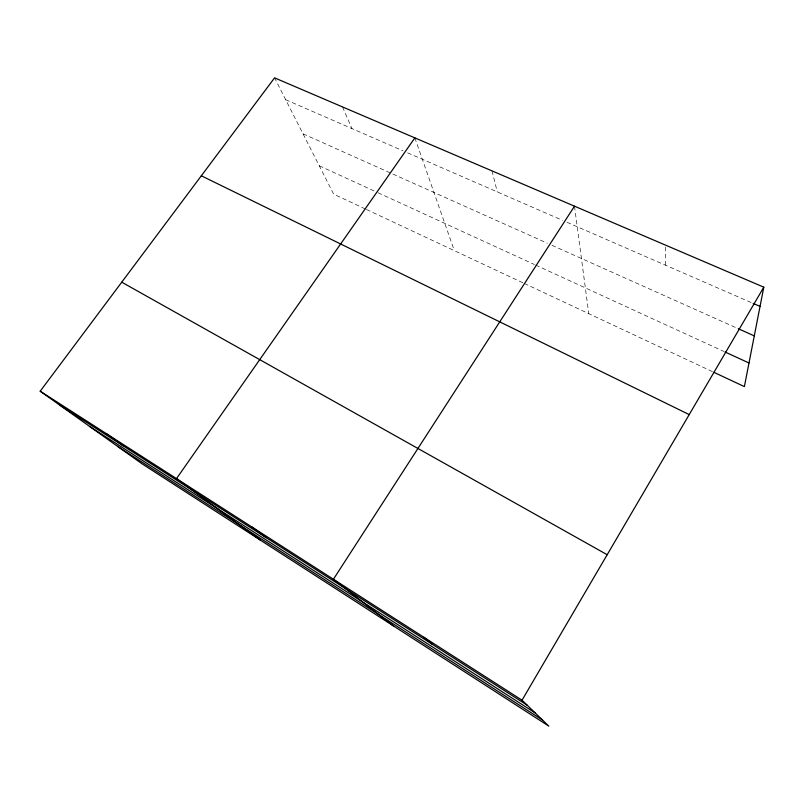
<?xml version="1.0" encoding="UTF-8"?>
<svg xmlns="http://www.w3.org/2000/svg" width="804" height="804" viewBox="0 0 804 804"><rect width="100%" height="100%" fill="white"/><g stroke="black" fill="none" stroke-linecap="round" stroke-linejoin="round"><path stroke-width="0.6" stroke-dasharray="4.02 3.01" d="M665.38 265.149L665.662 245.19M285.691 99.716L403.035 150.84M407.578 152.82L562.388 220.276M566.951 222.266L753.197 303.409M303.018 133.826L547.413 243.25M551.946 245.28L737.107 328.183M319.268 165.785L376.905 192.236M378.031 192.759L534.489 264.556M535.615 265.069L723.881 351.469M365.297 208.95L333.67 194.136L274.576 77.857M366.433 209.482L523.082 282.897M524.208 283.42L712.756 371.78M342.524 106.932L351.941 128.58M414.854 137.876L454.33 250.677M492.018 170.89L497.284 191.905M574.498 206.186L588.769 313.681"/><path stroke-width="1.21" d="M40.2 391.206L522.027 700.194L548.841 726.143L142.087 463.848L40.2 391.206L274.576 77.857L763.8 287.179L744.373 386.603L713.892 372.312M522.027 700.194L763.8 287.179M574.498 206.186L333.419 579.242L393.508 625.974M414.854 137.876L176.498 478.621L260.506 540.208M753.197 303.409L760.041 306.394M738.253 328.695L754.283 335.881M725.027 351.991L748.986 362.986M201.322 175.795L689.209 414.593M121.746 282.184L607.191 554.72M59.556 405.005L527.293 705.289M89.566 426.401L535.293 713.027M117.495 446.31L542.569 720.072M106.038 433.426L123.896 446.31M252.104 527.102L266.154 537.645M423.899 637.27L432.622 644.506"/></g></svg>
